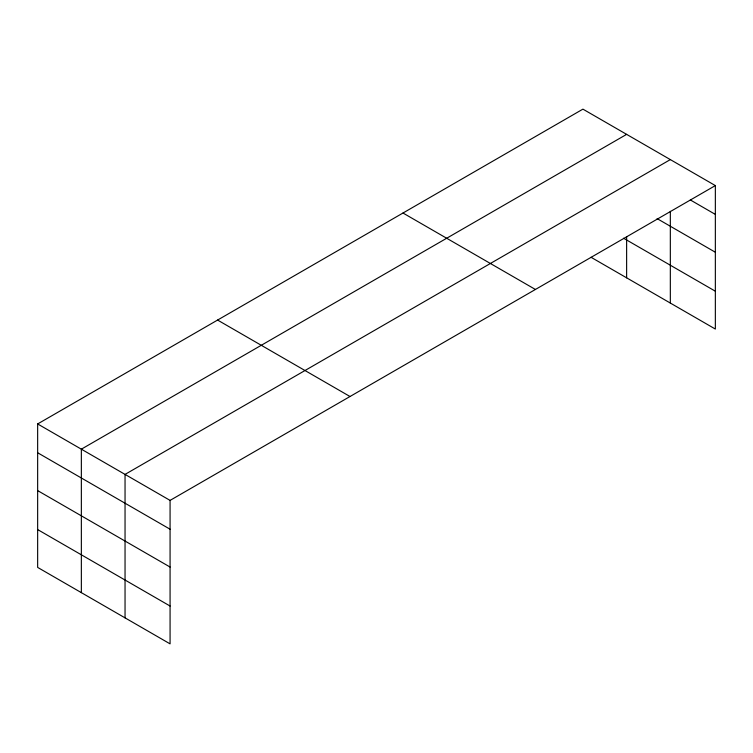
<?xml version="1.0" encoding="UTF-8"?>
<svg xmlns="http://www.w3.org/2000/svg" width="753" height="753" viewBox="0 0 753 753"><rect width="100%" height="100%" fill="white"/><g stroke="black" fill="none" stroke-linecap="round" stroke-linejoin="round"><path stroke-width="1.13" d="M715.35 185.586L582.926 109.138L37.65 423.948L37.65 567.414L170.074 643.862L170.074 500.397L715.35 185.586L715.35 329.052L591.058 257.291M626.628 134.363L81.352 449.174L81.352 592.639M670.33 159.598L125.045 474.409L125.045 617.874M690.341 199.959L715.35 214.398M657.115 218.615L715.35 252.236M623.578 238.23L715.35 291.213M402.987 213.024L535.411 289.472M217.589 320.063L350.013 396.511M37.65 423.948L170.074 500.397M37.65 452.76L170.074 529.218M37.65 490.598L170.074 567.047M37.65 529.575L170.074 606.033M670.33 211.339L670.33 303.054M626.628 236.555L626.628 277.829"/></g></svg>
